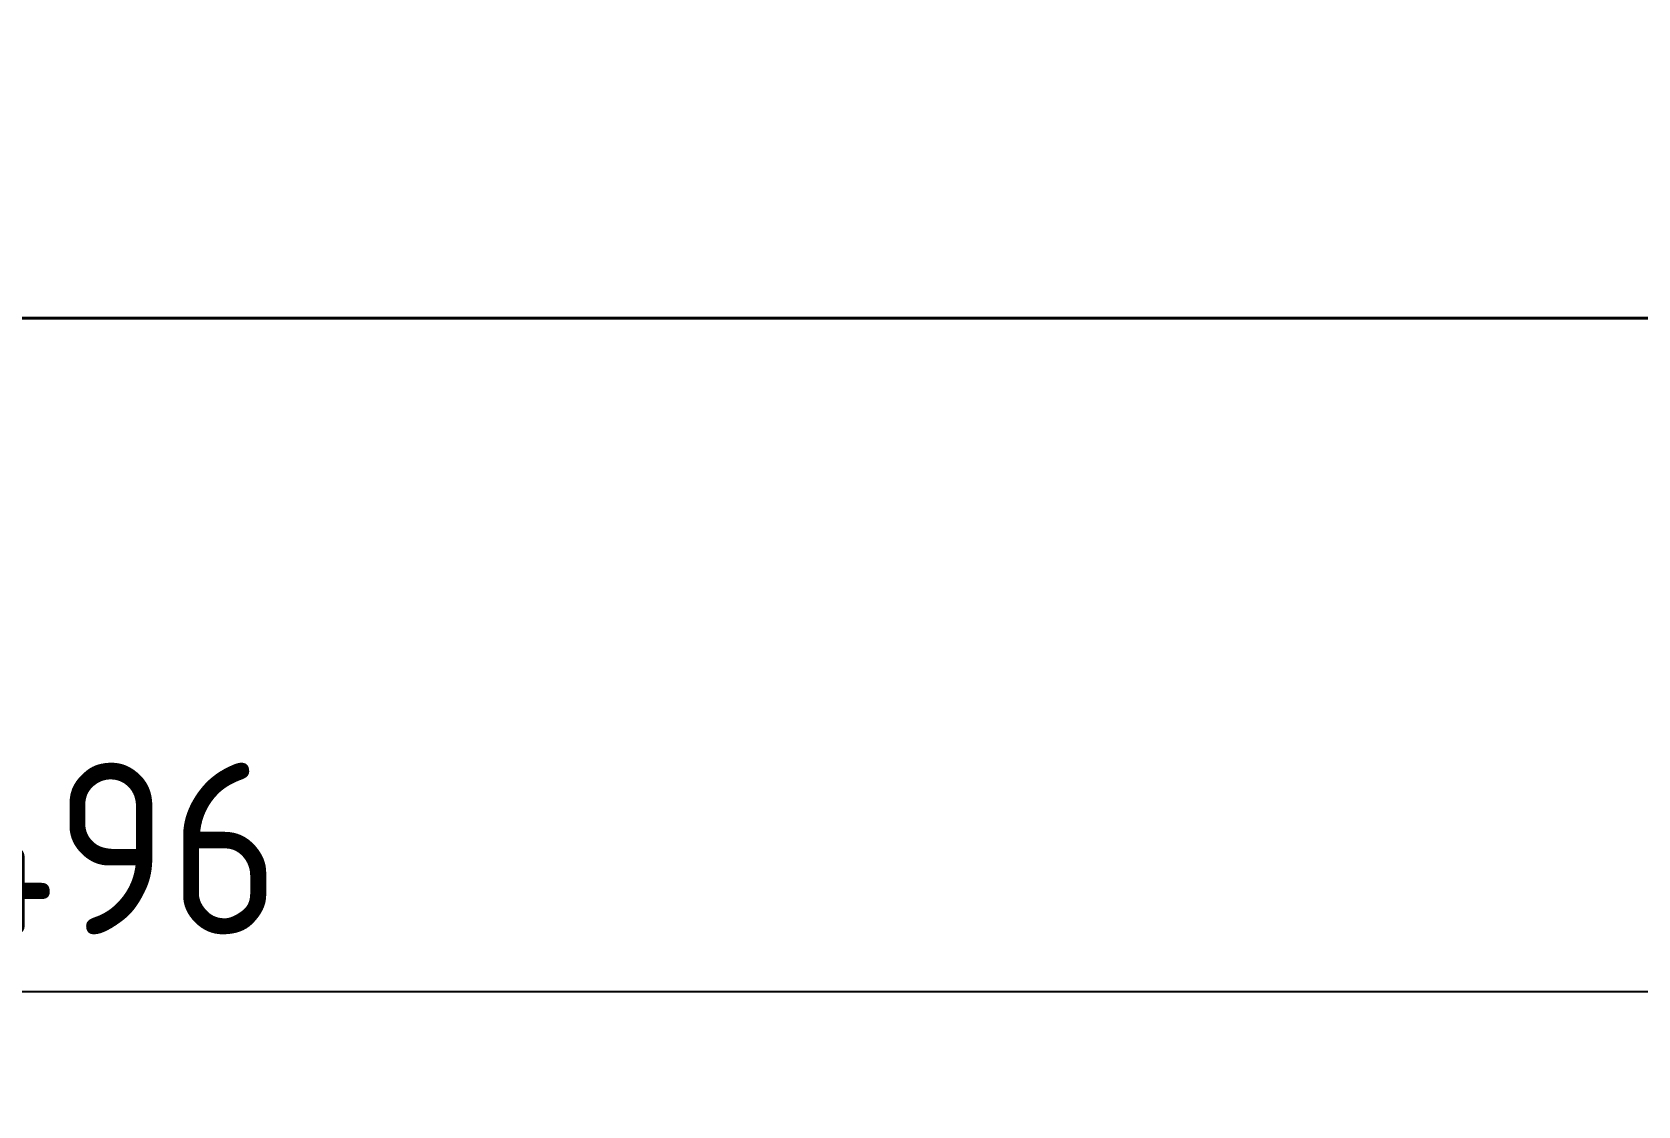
# Model space of a CAD drawing. Header units: millimetres. Extents: x 0 to 3364, y 0 to 2376.
# Drawn here: x 1315.1 to 1427.3, y 1583.9 to 1659 of the extents above; entities that cross this region are included whole.
import ezdxf

# ---------------------------------------------------------------- set-up
doc = ezdxf.new("R2010")
doc.units = ezdxf.units.MM
doc.header["$LTSCALE"] = 4
doc.layers.add('가시적인 것(ISO)', color=3, linetype='Continuous', lineweight=40, true_color=0x00ff00)
doc.layers.add('치수(ISO)', color=2, linetype='Continuous', lineweight=25, true_color=0xffff00)
doc.styles.add('치수 텍스트_PSTEK_POSCO', font='isocp.shx')
doc.dimstyles.new('치수_PSTEK_POSCO', dxfattribs={"dimscale": 4, "dimtxt": 3, "dimasz": 2, "dimexe": 2, "dimexo": 2.5, "dimgap": 1, "dimtad": 1, "dimrnd": 1e-08, "dimdsep": 46, "dimtxsty": '치수 텍스트_PSTEK_POSCO', "dimcen": 0.09, "dimdle": 10, "dimclrd": 7, "dimclre": 7, "dimclrt": 2, "dimadec": 1, "dimazin": 2, "dimtfac": 1, "dimtmove": 0, "dimatfit": 3, "dimfxl": 1, "dimtolj": 1, "dimlwd": -1, "dimlwe": -1, "dimarcsym": 0})

# ---------------------------------------------------------------- blocks, each defined once
blk = doc.blocks.new('*D29')
at = {"layer": 'Defpoints', "color": 0, "transparency": 16777216}
for p in [(1072.3, 1658.97), (1568.3, 1658.97), (1568.3, 1591.88)]:
    blk.add_point(p, dxfattribs=at)
at = {"layer": '치수(ISO)', "color": 7, "transparency": 16777216}
for p, q in [((1072.3, 1648.97), (1072.3, 1583.88)), ((1568.3, 1648.97), (1568.3, 1583.88)), ((1080.3, 1591.88), (1560.3, 1591.88))]:
    blk.add_line(p, q, dxfattribs=at)
for points in [[(1080.3, 1593.21), (1080.3, 1590.55), (1072.3, 1591.88)], [(1560.3, 1593.21), (1560.3, 1590.55), (1568.3, 1591.88)]]:
    blk.add_solid(points, dxfattribs=at)
at = {"layer": '치수(ISO)', "color": 2, "transparency": 16777216, "insert": (1308.58, 1601.88), "char_height": 12, "attachment_point": 4, "style": '치수 텍스트_PSTEK_POSCO'}
blk.add_mtext('\\A1;496', dxfattribs=at)

msp = doc.modelspace()

# ---------------------------------------------------------------- linework, layer by layer
at = {"layer": '가시적인 것(ISO)'}
msp.add_line((1062.3011, 1638.9741), (1578.3011, 1638.9741), dxfattribs=at)

# ---------------------------------------------------------------- dimensions: what is measured, and where the dimension line sits
at = {"layer": '치수(ISO)', "color": 7}
dim = msp.add_linear_dim(base=(1568.3011, 1591.8801), p1=(1072.3011, 1658.9741), p2=(1568.3011, 1658.9741), angle=180, dimstyle='치수_PSTEK_POSCO', override={"dimdec": 2, "dimtp": 0, "dimtm": 0, "dimtdec": 2, "dimtofl": 0, "dimatfit": 1}, dxfattribs=at)
dim.commit()
dim.dimension.update_dxf_attribs({"geometry": '*D29', "text_midpoint": (1320.3011, 1591.8801), "dimtype": 160})

doc.saveas('drawing.dxf')
